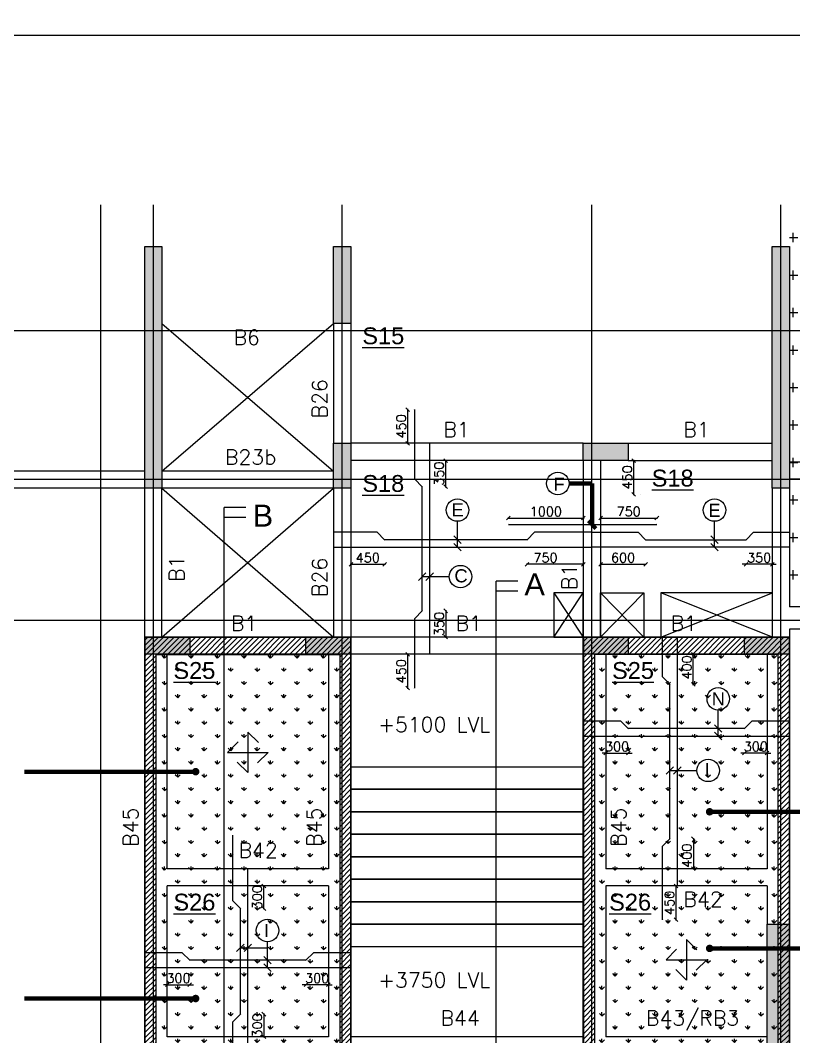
# Model space of a CAD drawing. Header units: millimetres. Extents: x 734227 to 886936, y 173033 to 234304.
# Drawn here: x 866200 to 876515, y 218395 to 231952 of the extents above; entities that cross this region are included whole.
import ezdxf

# ---------------------------------------------------------------- set-up
doc = ezdxf.new("R2010")
doc.units = ezdxf.units.MM
doc.header["$LTSCALE"] = 1250
for name, pattern in [('1', [0]), ('CENTER', [2, 1.25, -0.25, 0.25, -0.25]), ('CENTER2', [28.575, 19.05, -3.175, 3.175, -3.175]), ('CONTINOUS', [0]), ('DOT', [0.25, 0, -0.25]), ('HIDDEN', [0.375, 0.25, -0.125])]:
    doc.linetypes.add(name, pattern=pattern)
for name, color, linetype in [('BEAM NO', 7, '1'), ('BEAM-230X1075', 2, 'Continuous'), ('BEAM-230X450', 31, 'Continuous'), ('BEAM-230X600', 150, 'Continuous'), ('BEAM-300X1075', 211, 'Continuous'), ('BEAM-300X450', 6, 'Continuous'), ('BEAM-300X600', 4, 'Continuous'), ('COL.NO.', 6, 'Continuous'), ('DIM', 191, 'Continuous'), ('Hatch', 8, 'Continuous'), ('s-steel', 1, 'Continuous'), ('S-STRU. CUTOUT', 3, 'Continuous'), ('SLAB NO.', 4, 'Continuous'), ('Stair', 7, 'Continuous'), ('STEEL', 1, 'Continuous'), ('STR.COLUMN', 1, 'Continuous'), ('WATERBODY', 140, 'Continuous')]:
    doc.layers.add(name, color=color, linetype=linetype)
for name, color, linetype, lineweight in [('CENTER_LINE', 8, 'CENTER2', 25), ('LEADER', 191, 'Continuous', 15), ('S-B5-230X600', 120, 'HIDDEN', 25), ('SLAB STEEL MARK', 133, 'Continuous', 30), ('text', 222, 'Continuous', 15)]:
    doc.layers.add(name, color=color, linetype=linetype, lineweight=lineweight)
doc.layers.add('DIMENSION_MOFA', color=66, linetype='CENTER', lineweight=9, transparency=0.3)
doc.styles.add('DEEPAK', font='arial.ttf')
doc.styles.add('ROMANS', font='romans.shx')
doc.styles.add('RS', font='romans.shx', dxfattribs={"width": 0.9})
doc.styles.add('style1', font='arial.ttf')
doc.dimstyles.new('KRUNAL-MM', dxfattribs={"dimtxt": 50, "dimasz": 35, "dimexe": 25, "dimexo": 0, "dimgap": 15, "dimtad": 1, "dimdec": 0, "dimzin": 0, "dimdsep": 46, "dimtxsty": 'RS', "dimblk": 'OBLIQUE', "dimcen": 0, "dimdle": 25, "dimclrd": 256, "dimclre": 256, "dimclrt": 7, "dimadec": 0, "dimazin": 0, "dimtfac": 1, "dimtdec": 0, "dimtix": 1, "dimtmove": 0, "dimatfit": 2, "dimfxl": 1, "dimtolj": 1, "dimtzin": 0, "dimlwd": -1, "dimlwe": -1, "dimarcsym": 0})
doc.dimstyles.new('pag', dxfattribs={"dimtxt": 180, "dimasz": 150, "dimexe": 100, "dimexo": 0, "dimgap": 50, "dimtad": 1, "dimdec": 0, "dimzin": 0, "dimdsep": 46, "dimtxsty": 'ROMANS', "dimblk": 'OBLIQUE', "dimcen": 0, "dimdle": 100, "dimclrd": 256, "dimclre": 256, "dimclrt": 256, "dimadec": 0, "dimazin": 0, "dimtfac": 1, "dimtdec": 0, "dimtmove": 2, "dimatfit": 3, "dimfxl": 1, "dimtolj": 1, "dimtzin": 0, "dimlwd": -1, "dimlwe": -1, "dimarcsym": 0})
pattern_1 = [(45, (0, 0), (-35.3553391, 35.3553391), [])]
pattern_2 = [(90, (-10810.76, 0), (-176.776695, 176.776695), [46.875, -306.67839]), (45, (-10810.76, 0), (-176.776695, 176.776695), [46.875, -203.125]), (135, (-10810.76, 0), (-176.776695, -176.776695), [46.875, -203.125])]

# ---------------------------------------------------------------- blocks, each defined once
blk = doc.blocks.new('Planter')
at = {"layer": 'DIMENSION_MOFA'}
h = blk.add_hatch(dxfattribs=at)
h.set_pattern_fill('ANSI31', color=256, scale=400)
h.set_pattern_definition(pattern_1)
h.paths.add_polyline_path([(1937413, -1422079), (1934663, -1422079), (1934663, -1431816, 0.060389), (1933786, -1435359, 0.255635), (1935872, -1440250), (1937413, -1435509)])
h.paths.add_polyline_path([(1937255, -1435509), (1935797, -1439995, -0.238279), (1933924, -1435509)])
h.paths.add_polyline_path([(1934813, -1431609), (1937263, -1431609), (1937263, -1435359), (1933938, -1435359, -0.060986), (1934813, -1431844)], flags=16)
h.paths.add_polyline_path([(1934813, -1427709), (1937263, -1427709), (1937263, -1431459), (1934813, -1431459)], flags=16)
h.paths.add_polyline_path([(1934813, -1422309), (1937263, -1422309), (1937263, -1427559), (1934813, -1427559)], flags=16)
h = blk.add_hatch(dxfattribs=at)
h.set_pattern_fill('ANSI31', color=256, scale=400)
h.set_pattern_definition(pattern_1)
h.paths.add_polyline_path([(1940513, -1440704, 0.224463), (1943174, -1436642, 0.046326), (1943263, -1435359), (1943263, -1422079), (1940513, -1422079)])
h.paths.add_polyline_path([(1940663, -1440426), (1940663, -1435509), (1943120, -1435509, -0.257294)], flags=16)
h.paths.add_polyline_path([(1940663, -1427559), (1940663, -1422309), (1943113, -1422309), (1943113, -1427559)], flags=16)
h.paths.add_polyline_path([(1943113, -1427709), (1943113, -1431459), (1940663, -1431459), (1940663, -1427709)], flags=16)
h.paths.add_polyline_path([(1940663, -1435359), (1940663, -1431609), (1943113, -1431609), (1943113, -1435359)], flags=16)
at = {"layer": 'Hatch', "transparency": 33554559}
h = blk.add_hatch(dxfattribs=at)
h.set_pattern_fill('GRASS', color=8, scale=250)
h.set_pattern_definition(pattern_2)
h.paths.add_polyline_path([(1934813, -1422309), (1937263, -1422309), (1937263, -1427559), (1934813, -1427559)])
h = blk.add_hatch(dxfattribs=at)
h.set_pattern_fill('GRASS', color=8, scale=250)
h.set_pattern_definition(pattern_2)
h.paths.add_polyline_path([(1940663, -1427559), (1943113, -1427559), (1943113, -1422309), (1940663, -1422309)])
at = {"layer": 'WATERBODY', "color": 6}
for points in [[(1937413, -1422079), (1934663, -1422079), (1934663, -1431816, 0.060389), (1933786, -1435359, 0.255635), (1935872, -1440250), (1937413, -1435509)], [(1940513, -1440704, 0.224463), (1943174, -1436642, 0.046326), (1943263, -1435359), (1943263, -1422079), (1940513, -1422079)]]:
    blk.add_lwpolyline(points, format="xyb", close=True, dxfattribs=at)
for points in [[(1934813, -1422309), (1937263, -1422309), (1937263, -1427559), (1934813, -1427559)], [(1940663, -1427559), (1943113, -1427559), (1943113, -1422309), (1940663, -1422309)]]:
    blk.add_lwpolyline(points, close=True, dxfattribs=at)
blk = doc.blocks.new('Stair_01')
at = {"layer": 'Stair', "color": 251}
for points in [[(1937413, -1423809), (1940513, -1423809), (1940513, -1439409), (1936145, -1439409), (1937413, -1435509)], [(1937413, -1423809), (1940513, -1423809), (1940513, -1424109), (1937413, -1424109)], [(1937413, -1424109), (1940513, -1424109), (1940513, -1424409), (1937413, -1424409)], [(1937413, -1424409), (1940513, -1424409), (1940513, -1424709), (1937413, -1424709)], [(1937413, -1424709), (1940513, -1424709), (1940513, -1425009), (1937413, -1425009)], [(1937413, -1425009), (1940513, -1425009), (1940513, -1425309), (1937413, -1425309)], [(1937413, -1425309), (1940513, -1425309), (1940513, -1425609), (1937413, -1425609)], [(1937413, -1425609), (1940513, -1425609), (1940513, -1425909), (1937413, -1425909)], [(1937413, -1425909), (1940513, -1425909), (1940513, -1426209), (1937413, -1426209)]]:
    blk.add_lwpolyline(points, close=True, dxfattribs=at)
blk = doc.blocks.new('_Oblique')
at = {"color": 0, "linetype": 'ByBlock', "lineweight": -2}
blk.add_line((-0.5, -0.5), (0.5, 0.5), dxfattribs=at)
blk = doc.blocks.new('*D1862')
at = {"layer": 'Defpoints', "color": 0, "transparency": 16777216}
for p in [(870609, 224924), (871059, 225024), (871059, 224697)]:
    blk.add_point(p, dxfattribs=at)
at = {"layer": 'DIM', "color": 191, "linetype": 'DOT', "ltscale": 5, "transparency": 16777216}
for p, q in [((870609, 224914), (870609, 224687)), ((871059, 225014), (871059, 224687))]:
    blk.add_line(p, q, dxfattribs=at)
at = {"layer": 'DIM', "color": 191, "ltscale": 5, "transparency": 16777216}
blk.add_line((870599, 224697), (871069, 224697), dxfattribs=at)
at = {"layer": 'DIM', "color": 191, "transparency": 16777216, "xscale": 50, "yscale": 50, "zscale": 50, "rotation": 180}
blk.add_blockref('_Oblique', (870609, 224697), dxfattribs=at)
at = {"layer": 'DIM', "color": 191, "transparency": 16777216, "xscale": 50, "yscale": 50, "zscale": 50}
blk.add_blockref('_Oblique', (871059, 224697), dxfattribs=at)
at = {"layer": 'DIM', "color": 7, "transparency": 16777216, "insert": (870834, 224784), "char_height": 125, "attachment_point": 5, "style": 'ROMANS'}
blk.add_mtext('\\A1;450', dxfattribs=at)
blk = doc.blocks.new('*D1863')
at = {"layer": 'Defpoints', "color": 0, "transparency": 16777216}
for p in [(872959, 225024), (873709, 224924), (872959, 224697)]:
    blk.add_point(p, dxfattribs=at)
at = {"layer": 'DIM', "color": 191, "linetype": 'DOT', "ltscale": 5, "transparency": 16777216}
for p, q in [((872959, 225014), (872959, 224687)), ((873709, 224914), (873709, 224687))]:
    blk.add_line(p, q, dxfattribs=at)
at = {"layer": 'DIM', "color": 191, "ltscale": 5, "transparency": 16777216}
blk.add_line((873719, 224697), (872949, 224697), dxfattribs=at)
at = {"layer": 'DIM', "color": 191, "transparency": 16777216, "xscale": 50, "yscale": 50, "zscale": 50, "rotation": 180}
blk.add_blockref('_Oblique', (872959, 224697), dxfattribs=at)
at = {"layer": 'DIM', "color": 191, "transparency": 16777216, "xscale": 50, "yscale": 50, "zscale": 50}
blk.add_blockref('_Oblique', (873709, 224697), dxfattribs=at)
at = {"layer": 'DIM', "color": 7, "transparency": 16777216, "insert": (873205, 224784), "char_height": 125, "attachment_point": 5, "style": 'ROMANS'}
blk.add_mtext('\\A1;750', dxfattribs=at)
blk = doc.blocks.new('*D1864')
at = {"layer": 'Defpoints', "color": 0, "transparency": 16777216}
for p in [(875879, 225024), (876229, 224924), (875879, 224697)]:
    blk.add_point(p, dxfattribs=at)
at = {"layer": 'DIM', "color": 191, "linetype": 'DOT', "ltscale": 5, "transparency": 16777216}
for p, q in [((875879, 225014), (875879, 224687)), ((876229, 224914), (876229, 224687))]:
    blk.add_line(p, q, dxfattribs=at)
at = {"layer": 'DIM', "color": 191, "ltscale": 5, "transparency": 16777216}
for p, q in [((875879, 224697), (875829, 224697)), ((876229, 224697), (875879, 224697)), ((876229, 224697), (876279, 224697))]:
    blk.add_line(p, q, dxfattribs=at)
at = {"layer": 'DIM', "color": 191, "transparency": 16777216, "xscale": 50, "yscale": 50, "zscale": 50}
blk.add_blockref('_Oblique', (875879, 224697), dxfattribs=at)
at = {"layer": 'DIM', "color": 191, "transparency": 16777216, "xscale": 50, "yscale": 50, "zscale": 50, "rotation": 180}
blk.add_blockref('_Oblique', (876229, 224697), dxfattribs=at)
at = {"layer": 'DIM', "color": 7, "transparency": 16777216, "insert": (876054, 224784), "char_height": 125, "attachment_point": 5, "style": 'ROMANS'}
blk.add_mtext('\\A1;350', dxfattribs=at)
blk = doc.blocks.new('*D1865')
at = {"layer": 'Defpoints', "color": 0, "transparency": 16777216}
for p in [(873939, 224924), (874539, 225024), (874539, 224697)]:
    blk.add_point(p, dxfattribs=at)
at = {"layer": 'DIM', "color": 191, "linetype": 'DOT', "ltscale": 5, "transparency": 16777216}
for p, q in [((873939, 224914), (873939, 224687)), ((874539, 225014), (874539, 224687))]:
    blk.add_line(p, q, dxfattribs=at)
at = {"layer": 'DIM', "color": 191, "ltscale": 5, "transparency": 16777216}
blk.add_line((873929, 224697), (874549, 224697), dxfattribs=at)
at = {"layer": 'DIM', "color": 191, "transparency": 16777216, "xscale": 50, "yscale": 50, "zscale": 50, "rotation": 180}
blk.add_blockref('_Oblique', (873939, 224697), dxfattribs=at)
at = {"layer": 'DIM', "color": 191, "transparency": 16777216, "xscale": 50, "yscale": 50, "zscale": 50}
blk.add_blockref('_Oblique', (874539, 224697), dxfattribs=at)
at = {"layer": 'DIM', "color": 7, "transparency": 16777216, "insert": (874239, 224784), "char_height": 125, "attachment_point": 5, "style": 'ROMANS'}
blk.add_mtext('\\A1;600', dxfattribs=at)
blk = doc.blocks.new('*D1866')
at = {"layer": 'Defpoints', "color": 0, "transparency": 16777216}
for p in [(872709, 225224), (873709, 225313), (873709, 225224)]:
    blk.add_point(p, dxfattribs=at)
at = {"layer": 'DIM', "color": 191, "linetype": 'DOT', "ltscale": 5, "transparency": 16777216}
for p, q in [((872709, 225234), (872709, 225323)), ((873709, 225234), (873709, 225323))]:
    blk.add_line(p, q, dxfattribs=at)
at = {"layer": 'DIM', "color": 191, "ltscale": 5, "transparency": 16777216}
blk.add_line((872699, 225313), (873719, 225313), dxfattribs=at)
at = {"layer": 'DIM', "color": 191, "transparency": 16777216, "xscale": 50, "yscale": 50, "zscale": 50, "rotation": 180}
blk.add_blockref('_Oblique', (872709, 225313), dxfattribs=at)
at = {"layer": 'DIM', "color": 191, "transparency": 16777216, "xscale": 50, "yscale": 50, "zscale": 50}
blk.add_blockref('_Oblique', (873709, 225313), dxfattribs=at)
at = {"layer": 'DIM', "color": 7, "transparency": 16777216, "insert": (873209, 225401), "char_height": 125, "attachment_point": 5, "style": 'ROMANS'}
blk.add_mtext('\\A1;1000', dxfattribs=at)
blk = doc.blocks.new('*D1867')
at = {"layer": 'Defpoints', "color": 0, "transparency": 16777216}
for p in [(873939, 225224), (874689, 225313), (874689, 225224)]:
    blk.add_point(p, dxfattribs=at)
at = {"layer": 'DIM', "color": 191, "linetype": 'DOT', "ltscale": 5, "transparency": 16777216}
for p, q in [((873939, 225234), (873939, 225323)), ((874689, 225234), (874689, 225323))]:
    blk.add_line(p, q, dxfattribs=at)
at = {"layer": 'DIM', "color": 191, "ltscale": 5, "transparency": 16777216}
blk.add_line((873929, 225313), (874699, 225313), dxfattribs=at)
at = {"layer": 'DIM', "color": 191, "transparency": 16777216, "xscale": 50, "yscale": 50, "zscale": 50, "rotation": 180}
blk.add_blockref('_Oblique', (873939, 225313), dxfattribs=at)
at = {"layer": 'DIM', "color": 191, "transparency": 16777216, "xscale": 50, "yscale": 50, "zscale": 50}
blk.add_blockref('_Oblique', (874689, 225313), dxfattribs=at)
at = {"layer": 'DIM', "color": 7, "transparency": 16777216, "insert": (874314, 225401), "char_height": 125, "attachment_point": 5, "style": 'ROMANS'}
blk.add_mtext('\\A1;750', dxfattribs=at)
blk = doc.blocks.new('*D1868')
at = {"layer": 'Defpoints', "color": 0, "transparency": 16777216}
for p in [(871660, 226080), (871873, 226080), (871560, 225730)]:
    blk.add_point(p, dxfattribs=at)
at = {"layer": 'DIM', "color": 191, "linetype": 'DOT', "ltscale": 5, "transparency": 16777216}
for p, q in [((871670, 226080), (871883, 226080)), ((871570, 225730), (871883, 225730))]:
    blk.add_line(p, q, dxfattribs=at)
at = {"layer": 'DIM', "color": 191, "ltscale": 5, "transparency": 16777216}
blk.add_line((871873, 225720), (871873, 226090), dxfattribs=at)
at = {"layer": 'DIM', "color": 191, "transparency": 16777216, "xscale": 50, "yscale": 50, "zscale": 50}
for p, rotation in [((871873, 226080), 90), ((871873, 225730), 270)]:
    blk.add_blockref('_Oblique', p, dxfattribs=dict(at, rotation=rotation))
at = {"layer": 'DIM', "color": 7, "transparency": 16777216, "insert": (871785, 225905), "char_height": 125, "attachment_point": 5, "rotation": 90, "style": 'ROMANS'}
blk.add_mtext('\\A1;350', dxfattribs=at)
blk = doc.blocks.new('*D1869')
at = {"layer": 'Defpoints', "color": 0, "transparency": 16777216}
for p in [(871560, 224075), (871660, 223725), (871873, 223725)]:
    blk.add_point(p, dxfattribs=at)
at = {"layer": 'DIM', "color": 191, "linetype": 'DOT', "ltscale": 5, "transparency": 16777216}
for p, q in [((871570, 224075), (871883, 224075)), ((871670, 223725), (871883, 223725))]:
    blk.add_line(p, q, dxfattribs=at)
at = {"layer": 'DIM', "color": 191, "ltscale": 5, "transparency": 16777216}
blk.add_line((871873, 224085), (871873, 223715), dxfattribs=at)
at = {"layer": 'DIM', "color": 191, "transparency": 16777216, "xscale": 50, "yscale": 50, "zscale": 50}
for p, rotation in [((871873, 224075), 90), ((871873, 223725), 270)]:
    blk.add_blockref('_Oblique', p, dxfattribs=dict(at, rotation=rotation))
at = {"layer": 'DIM', "color": 7, "transparency": 16777216, "insert": (871786, 223900), "char_height": 125, "attachment_point": 5, "rotation": 90, "style": 'ROMANS'}
blk.add_mtext('\\A1;350', dxfattribs=at)
blk = doc.blocks.new('*D1870')
at = {"layer": 'Defpoints', "color": 0, "transparency": 16777216}
for p in [(871367, 226760), (871460, 226760), (871460, 226310)]:
    blk.add_point(p, dxfattribs=at)
at = {"layer": 'DIM', "color": 191, "linetype": 'DOT', "ltscale": 5, "transparency": 16777216}
for p, q in [((871450, 226760), (871357, 226760)), ((871450, 226310), (871357, 226310))]:
    blk.add_line(p, q, dxfattribs=at)
at = {"layer": 'DIM', "color": 191, "ltscale": 5, "transparency": 16777216}
blk.add_line((871367, 226300), (871367, 226770), dxfattribs=at)
at = {"layer": 'DIM', "color": 191, "transparency": 16777216, "xscale": 50, "yscale": 50, "zscale": 50}
for p, rotation in [((871367, 226760), 90), ((871367, 226310), 270)]:
    blk.add_blockref('_Oblique', p, dxfattribs=dict(at, rotation=rotation))
at = {"layer": 'DIM', "color": 7, "transparency": 16777216, "insert": (871280, 226535), "char_height": 125, "attachment_point": 5, "rotation": 90, "style": 'ROMANS'}
blk.add_mtext('\\A1;450', dxfattribs=at)
blk = doc.blocks.new('*D1871')
at = {"layer": 'Defpoints', "color": 0, "transparency": 16777216}
for p in [(871367, 223495), (871460, 223495), (871460, 223045)]:
    blk.add_point(p, dxfattribs=at)
at = {"layer": 'DIM', "color": 191, "linetype": 'DOT', "ltscale": 5, "transparency": 16777216}
for p, q in [((871450, 223495), (871357, 223495)), ((871450, 223045), (871357, 223045))]:
    blk.add_line(p, q, dxfattribs=at)
at = {"layer": 'DIM', "color": 191, "ltscale": 5, "transparency": 16777216}
blk.add_line((871367, 223035), (871367, 223505), dxfattribs=at)
at = {"layer": 'DIM', "color": 191, "transparency": 16777216, "xscale": 50, "yscale": 50, "zscale": 50}
for p, rotation in [((871367, 223495), 90), ((871367, 223045), 270)]:
    blk.add_blockref('_Oblique', p, dxfattribs=dict(at, rotation=rotation))
at = {"layer": 'DIM', "color": 7, "transparency": 16777216, "insert": (871280, 223270), "char_height": 125, "attachment_point": 5, "rotation": 90, "style": 'ROMANS'}
blk.add_mtext('\\A1;450', dxfattribs=at)
blk = doc.blocks.new('*D1872')
at = {"layer": 'Defpoints', "color": 0, "transparency": 16777216}
for p in [(874382, 226080), (874475, 226080), (874475, 225630)]:
    blk.add_point(p, dxfattribs=at)
at = {"layer": 'DIM', "color": 191, "linetype": 'DOT', "ltscale": 5, "transparency": 16777216}
for p, q in [((874465, 226080), (874372, 226080)), ((874465, 225630), (874372, 225630))]:
    blk.add_line(p, q, dxfattribs=at)
at = {"layer": 'DIM', "color": 191, "ltscale": 5, "transparency": 16777216}
blk.add_line((874382, 225620), (874382, 226090), dxfattribs=at)
at = {"layer": 'DIM', "color": 191, "transparency": 16777216, "xscale": 50, "yscale": 50, "zscale": 50}
for p, rotation in [((874382, 226080), 90), ((874382, 225630), 270)]:
    blk.add_blockref('_Oblique', p, dxfattribs=dict(at, rotation=rotation))
at = {"layer": 'DIM', "color": 7, "transparency": 16777216, "insert": (874295, 225855), "char_height": 125, "attachment_point": 5, "rotation": 90, "style": 'ROMANS'}
blk.add_mtext('\\A1;450', dxfattribs=at)
blk = doc.blocks.new('*D1873')
at = {"layer": 'Defpoints', "color": 0, "transparency": 16777216}
for p in [(874309, 222506), (874009, 222406), (874309, 222178)]:
    blk.add_point(p, dxfattribs=at)
at = {"layer": 'DIM', "color": 191, "linetype": 'DOT', "ltscale": 5, "transparency": 16777216}
for p, q in [((874309, 222496), (874309, 222168)), ((874009, 222396), (874009, 222168))]:
    blk.add_line(p, q, dxfattribs=at)
at = {"layer": 'DIM', "color": 191, "ltscale": 5, "transparency": 16777216}
for p, q in [((874009, 222178), (873959, 222178)), ((874009, 222178), (874309, 222178)), ((874309, 222178), (874359, 222178))]:
    blk.add_line(p, q, dxfattribs=at)
at = {"layer": 'DIM', "color": 191, "transparency": 16777216, "xscale": 50, "yscale": 50, "zscale": 50}
blk.add_blockref('_Oblique', (874009, 222178), dxfattribs=at)
at = {"layer": 'DIM', "color": 191, "transparency": 16777216, "xscale": 50, "yscale": 50, "zscale": 50, "rotation": 180}
blk.add_blockref('_Oblique', (874309, 222178), dxfattribs=at)
at = {"layer": 'DIM', "color": 7, "transparency": 16777216, "insert": (874159, 222266), "char_height": 125, "attachment_point": 5, "style": 'ROMANS'}
blk.add_mtext('\\A1;300', dxfattribs=at)
blk = doc.blocks.new('*D1874')
at = {"layer": 'Defpoints', "color": 0, "transparency": 16777216}
for p in [(875859, 222506), (876159, 222406), (875859, 222178)]:
    blk.add_point(p, dxfattribs=at)
at = {"layer": 'DIM', "color": 191, "linetype": 'DOT', "ltscale": 5, "transparency": 16777216}
for p, q in [((875859, 222496), (875859, 222168)), ((876159, 222396), (876159, 222168))]:
    blk.add_line(p, q, dxfattribs=at)
at = {"layer": 'DIM', "color": 191, "ltscale": 5, "transparency": 16777216}
for p, q in [((875859, 222178), (875809, 222178)), ((876159, 222178), (875859, 222178)), ((876159, 222178), (876209, 222178))]:
    blk.add_line(p, q, dxfattribs=at)
at = {"layer": 'DIM', "color": 191, "transparency": 16777216, "xscale": 50, "yscale": 50, "zscale": 50}
blk.add_blockref('_Oblique', (875859, 222178), dxfattribs=at)
at = {"layer": 'DIM', "color": 191, "transparency": 16777216, "xscale": 50, "yscale": 50, "zscale": 50, "rotation": 180}
blk.add_blockref('_Oblique', (876159, 222178), dxfattribs=at)
at = {"layer": 'DIM', "color": 7, "transparency": 16777216, "insert": (876009, 222266), "char_height": 125, "attachment_point": 5, "style": 'ROMANS'}
blk.add_mtext('\\A1;300', dxfattribs=at)
blk = doc.blocks.new('*D1875')
at = {"layer": 'Defpoints', "color": 0, "transparency": 16777216}
for p in [(874963, 223495), (875176, 223495), (874864, 223095)]:
    blk.add_point(p, dxfattribs=at)
at = {"layer": 'DIM', "color": 191, "linetype": 'DOT', "ltscale": 5, "transparency": 16777216}
for p, q in [((874973, 223495), (875186, 223495)), ((874874, 223095), (875186, 223095))]:
    blk.add_line(p, q, dxfattribs=at)
at = {"layer": 'DIM', "color": 191, "ltscale": 5, "transparency": 16777216}
blk.add_line((875176, 223085), (875176, 223505), dxfattribs=at)
at = {"layer": 'DIM', "color": 191, "transparency": 16777216, "xscale": 50, "yscale": 50, "zscale": 50}
for p, rotation in [((875176, 223495), 90), ((875176, 223095), 270)]:
    blk.add_blockref('_Oblique', p, dxfattribs=dict(at, rotation=rotation))
at = {"layer": 'DIM', "color": 7, "transparency": 16777216, "insert": (875089, 223320), "char_height": 125, "attachment_point": 5, "rotation": 90, "style": 'ROMANS'}
blk.add_mtext('\\A1;400', dxfattribs=at)
blk = doc.blocks.new('*D1876')
at = {"layer": 'Defpoints', "color": 0, "transparency": 16777216}
for p in [(874863, 221035), (874963, 220635), (875177, 220635)]:
    blk.add_point(p, dxfattribs=at)
at = {"layer": 'DIM', "color": 191, "linetype": 'DOT', "ltscale": 5, "transparency": 16777216}
for p, q in [((874873, 221035), (875187, 221035)), ((874973, 220635), (875187, 220635))]:
    blk.add_line(p, q, dxfattribs=at)
at = {"layer": 'DIM', "color": 191, "ltscale": 5, "transparency": 16777216}
blk.add_line((875177, 221045), (875177, 220625), dxfattribs=at)
at = {"layer": 'DIM', "color": 191, "transparency": 16777216, "xscale": 50, "yscale": 50, "zscale": 50}
for p, rotation in [((875177, 221035), 90), ((875177, 220635), 270)]:
    blk.add_blockref('_Oblique', p, dxfattribs=dict(at, rotation=rotation))
at = {"layer": 'DIM', "color": 7, "transparency": 16777216, "insert": (875089, 220810), "char_height": 125, "attachment_point": 5, "rotation": 90, "style": 'ROMANS'}
blk.add_mtext('\\A1;400', dxfattribs=at)
blk = doc.blocks.new('*D1877')
at = {"layer": 'Defpoints', "color": 0, "transparency": 16777216}
for p in [(874763, 220405), (874946, 220405), (874763, 219955)]:
    blk.add_point(p, dxfattribs=at)
at = {"layer": 'DIM', "color": 191, "linetype": 'DOT', "ltscale": 5, "transparency": 16777216}
for p, q in [((874773, 220405), (874956, 220405)), ((874773, 219955), (874956, 219955))]:
    blk.add_line(p, q, dxfattribs=at)
at = {"layer": 'DIM', "color": 191, "ltscale": 5, "transparency": 16777216}
blk.add_line((874946, 219945), (874946, 220415), dxfattribs=at)
at = {"layer": 'DIM', "color": 191, "transparency": 16777216, "xscale": 50, "yscale": 50, "zscale": 50}
for p, rotation in [((874946, 220405), 90), ((874946, 219955), 270)]:
    blk.add_blockref('_Oblique', p, dxfattribs=dict(at, rotation=rotation))
at = {"layer": 'DIM', "color": 7, "transparency": 16777216, "insert": (874858, 220180), "char_height": 125, "attachment_point": 5, "rotation": 90, "style": 'ROMANS'}
blk.add_mtext('\\A1;450', dxfattribs=at)
blk = doc.blocks.new('*D1878')
at = {"layer": 'Defpoints', "color": 0, "transparency": 16777216}
for p in [(868459, 219416), (868159, 219316), (868459, 219088)]:
    blk.add_point(p, dxfattribs=at)
at = {"layer": 'DIM', "color": 191, "linetype": 'DOT', "ltscale": 5, "transparency": 16777216}
for p, q in [((868459, 219406), (868459, 219078)), ((868159, 219306), (868159, 219078))]:
    blk.add_line(p, q, dxfattribs=at)
at = {"layer": 'DIM', "color": 191, "ltscale": 5, "transparency": 16777216}
for p, q in [((868159, 219088), (868109, 219088)), ((868159, 219088), (868459, 219088)), ((868459, 219088), (868509, 219088))]:
    blk.add_line(p, q, dxfattribs=at)
at = {"layer": 'DIM', "color": 191, "transparency": 16777216, "xscale": 50, "yscale": 50, "zscale": 50}
blk.add_blockref('_Oblique', (868159, 219088), dxfattribs=at)
at = {"layer": 'DIM', "color": 191, "transparency": 16777216, "xscale": 50, "yscale": 50, "zscale": 50, "rotation": 180}
blk.add_blockref('_Oblique', (868459, 219088), dxfattribs=at)
at = {"layer": 'DIM', "color": 7, "transparency": 16777216, "insert": (868309, 219176), "char_height": 125, "attachment_point": 5, "style": 'ROMANS'}
blk.add_mtext('\\A1;300', dxfattribs=at)
blk = doc.blocks.new('*D1879')
at = {"layer": 'Defpoints', "color": 0, "transparency": 16777216}
for p in [(870009, 219416), (870309, 219316), (870009, 219088)]:
    blk.add_point(p, dxfattribs=at)
at = {"layer": 'DIM', "color": 191, "linetype": 'DOT', "ltscale": 5, "transparency": 16777216}
for p, q in [((870009, 219406), (870009, 219078)), ((870309, 219306), (870309, 219078))]:
    blk.add_line(p, q, dxfattribs=at)
at = {"layer": 'DIM', "color": 191, "ltscale": 5, "transparency": 16777216}
for p, q in [((870009, 219088), (869959, 219088)), ((870309, 219088), (870009, 219088)), ((870309, 219088), (870359, 219088))]:
    blk.add_line(p, q, dxfattribs=at)
at = {"layer": 'DIM', "color": 191, "transparency": 16777216, "xscale": 50, "yscale": 50, "zscale": 50}
blk.add_blockref('_Oblique', (870009, 219088), dxfattribs=at)
at = {"layer": 'DIM', "color": 191, "transparency": 16777216, "xscale": 50, "yscale": 50, "zscale": 50, "rotation": 180}
blk.add_blockref('_Oblique', (870309, 219088), dxfattribs=at)
at = {"layer": 'DIM', "color": 7, "transparency": 16777216, "insert": (870159, 219176), "char_height": 125, "attachment_point": 5, "style": 'ROMANS'}
blk.add_mtext('\\A1;300', dxfattribs=at)
blk = doc.blocks.new('*D1880')
at = {"layer": 'Defpoints', "color": 0, "transparency": 16777216}
for p in [(869234, 220405), (869447, 220405), (869134, 220105)]:
    blk.add_point(p, dxfattribs=at)
at = {"layer": 'DIM', "color": 191, "linetype": 'DOT', "ltscale": 5, "transparency": 16777216}
for p, q in [((869244, 220405), (869457, 220405)), ((869144, 220105), (869457, 220105))]:
    blk.add_line(p, q, dxfattribs=at)
at = {"layer": 'DIM', "color": 191, "ltscale": 5, "transparency": 16777216}
blk.add_line((869447, 220095), (869447, 220415), dxfattribs=at)
at = {"layer": 'DIM', "color": 191, "transparency": 16777216, "xscale": 50, "yscale": 50, "zscale": 50}
for p, rotation in [((869447, 220405), 90), ((869447, 220105), 270)]:
    blk.add_blockref('_Oblique', p, dxfattribs=dict(at, rotation=rotation))
at = {"layer": 'DIM', "color": 7, "transparency": 16777216, "insert": (869359, 220255), "char_height": 125, "attachment_point": 5, "rotation": 90, "style": 'ROMANS'}
blk.add_mtext('\\A1;300', dxfattribs=at)
blk = doc.blocks.new('*D1881')
at = {"layer": 'Defpoints', "color": 0, "transparency": 16777216}
for p in [(869134, 218695), (869234, 218395), (869447, 218395)]:
    blk.add_point(p, dxfattribs=at)
at = {"layer": 'DIM', "color": 191, "linetype": 'DOT', "ltscale": 5, "transparency": 16777216}
for p, q in [((869144, 218695), (869457, 218695)), ((869244, 218395), (869457, 218395))]:
    blk.add_line(p, q, dxfattribs=at)
at = {"layer": 'DIM', "color": 191, "ltscale": 5, "transparency": 16777216}
blk.add_line((869447, 218705), (869447, 218385), dxfattribs=at)
at = {"layer": 'DIM', "color": 191, "transparency": 16777216, "xscale": 50, "yscale": 50, "zscale": 50}
for p, rotation in [((869447, 218695), 90), ((869447, 218395), 270)]:
    blk.add_blockref('_Oblique', p, dxfattribs=dict(at, rotation=rotation))
at = {"layer": 'DIM', "color": 7, "transparency": 16777216, "insert": (869360, 218545), "char_height": 125, "attachment_point": 5, "rotation": 90, "style": 'ROMANS'}
blk.add_mtext('\\A1;300', dxfattribs=at)
blk = doc.blocks.new('*U1855')
at = {"layer": 'STEEL'}
for points in [[(707738, 27916), (707888, 27766), (707888, 28344), (708038, 28194)], [(707749, 28205), (707599, 28055), (708177, 28055), (708027, 27905)]]:
    blk.add_lwpolyline(points, dxfattribs=at)

msp = doc.modelspace()

# ---------------------------------------------------------------- hatches: boundary and pattern name
at = {"layer": 'Hatch'}
h = msp.add_hatch(dxfattribs=at)
h.set_pattern_fill('CROSS', color=256, scale=1000)
h.set_pattern_definition([(0, (-1066803.68, 1645803.9), (250, 250), [125, -375]), (90, (-1066741.18, 1645741.4), (-250, 250), [125, -375])])
h.paths.add_polyline_path([(884736.9, 231952), (884736.9, 231089.3), (885091.1, 231089.3), (885091.1, 231952)], flags=16)
h.paths.add_polyline_path([(877008.7, 229489.1), (876458.9, 229489.1), (876458.9, 224130.1), (881679.9, 224130.1), (881679.9, 225870.1), (878684.3, 225870.1), (878684.1, 228483), (877008.7, 228483)])
at = {"layer": 'STR.COLUMN', "transparency": 33554687}
h = msp.add_hatch(color=256, dxfattribs=at)
h.dxf.hatch_style = 1
h.paths.add_polyline_path([(867858.9, 228935.1), (867858.9, 225710.1), (868088.9, 225710.1), (868088.9, 228935.1)])
h = msp.add_hatch(color=256, dxfattribs=at)
h.dxf.hatch_style = 1
h.paths.add_polyline_path([(870378.9, 227910.1), (870608.9, 227910.1), (870608.9, 228935.1), (870378.9, 228935.1)])
h = msp.add_hatch(color=256, dxfattribs=at)
h.dxf.hatch_style = 1
h.paths.add_polyline_path([(876228.9, 228935.1), (876228.9, 225710.1), (876458.9, 225710.1), (876458.9, 228935.1)])
h = msp.add_hatch(color=256, dxfattribs=at)
h.dxf.hatch_style = 1
h.paths.add_polyline_path([(870378.9, 225710.1), (870608.9, 225710.1), (870608.9, 226310.1), (870378.9, 226310.1)])
h = msp.add_hatch(color=256, dxfattribs=at)
h.dxf.hatch_style = 1
h.paths.add_polyline_path([(873708.9, 226310.1), (873708.9, 226080.1), (874308.9, 226080.1), (874308.9, 226310.1)])
h = msp.add_hatch(color=256, dxfattribs=at)
h.dxf.hatch_style = 1
h.paths.add_polyline_path([(867858.9, 223725.1), (867858.9, 223495.1), (868458.9, 223495.1), (868458.9, 223725.1)])
h = msp.add_hatch(color=256, dxfattribs=at)
h.dxf.hatch_style = 1
h.paths.add_polyline_path([(870008.9, 223725.1), (870008.9, 223495.1), (870608.9, 223495.1), (870608.9, 223725.1)])
h = msp.add_hatch(color=256, dxfattribs=at)
h.dxf.hatch_style = 1
h.paths.add_polyline_path([(873708.9, 223725.1), (873708.9, 223495.1), (874308.9, 223495.1), (874308.9, 223725.1)])
h = msp.add_hatch(color=256, dxfattribs=at)
h.dxf.hatch_style = 1
h.paths.add_polyline_path([(875858.9, 223725.1), (875858.9, 223495.1), (876458.9, 223495.1), (876458.9, 223725.1)])
h = msp.add_hatch(color=256, dxfattribs=at)
h.dxf.hatch_style = 1
h.paths.add_polyline_path([(876158.9, 219895.1), (876158.9, 218095.1), (876458.9, 218095.1), (876458.9, 219895.1)])

# ---------------------------------------------------------------- linework, layer by layer
at = {"lineweight": -3}
msp.add_lwpolyline([(886936.2, 173060.3), (847822.9, 173060.3), (847822.9, 231752.1), (886936.2, 231752.1)], close=True, dxfattribs=at)
at = {"layer": 'BEAM-230X1075', "linetype": 'HIDDEN', "ltscale": 750}
msp.add_line((876228.9, 225710.1), (876228.9, 223725.1), dxfattribs=at)
at = {"layer": 'BEAM-230X1075', "linetype": 'CONTINOUS', "ltscale": 750}
for p, q in [((876458.9, 225710.1), (876458.9, 224130.1)), ((876458.9, 223830.1), (876458.9, 223725.1))]:
    msp.add_line(p, q, dxfattribs=at)
at = {"layer": 'BEAM-230X450', "linetype": 'HIDDEN', "ltscale": 750}
for p, q in [((878644.2, 226060.1), (876458.9, 226060.1)), ((880562.8, 225830.1), (876458.9, 225830.1)), ((870308.9, 220635.1), (868158.9, 220635.1)), ((876158.9, 220635.1), (874008.9, 220635.1)), ((870308.9, 220405.1), (868158.9, 220405.1)), ((876158.9, 220405.1), (874008.9, 220405.1))]:
    msp.add_line(p, q, dxfattribs=at)
at = {"layer": 'BEAM-230X600', "linetype": 'CONTINOUS', "ltscale": 750}
for p, q in [((870378.9, 227910.1), (870378.9, 226310.1)), ((870378.9, 225940.1), (868088.9, 225940.1)), ((867858.9, 225710.1), (861608.9, 225710.1)), ((867858.9, 223725.1), (867858.9, 225710.1)), ((868088.9, 223725.1), (868088.9, 225710.1)), ((870378.9, 225710.1), (868088.9, 225710.1)), ((870378.9, 225710.1), (870378.9, 223725.1)), ((870008.9, 223725.1), (868458.9, 223725.1)), ((875858.9, 223725.1), (874308.9, 223725.1))]:
    msp.add_line(p, q, dxfattribs=at)
at = {"layer": 'BEAM-230X600', "linetype": 'HIDDEN', "ltscale": 750}
for p, q in [((870608.9, 227969.5), (870608.9, 226310.1)), ((873708.9, 226310.1), (870608.9, 226310.1)), ((874308.9, 226310.1), (876228.9, 226310.1)), ((873708.9, 226080.1), (870608.9, 226080.1)), ((873708.9, 226080.1), (873708.9, 223725.1)), ((873938.9, 226080.1), (873938.9, 223725.1)), ((874308.9, 226080.1), (876228.9, 226080.1)), ((870608.9, 225710.1), (870608.9, 223725.1)), ((873708.9, 223725.1), (870608.9, 223725.1)), ((870008.9, 223495.1), (868458.9, 223495.1)), ((873708.9, 223495.1), (870608.9, 223495.1)), ((875858.9, 223495.1), (874308.9, 223495.1))]:
    msp.add_line(p, q, dxfattribs=at)
at = {"layer": 'BEAM-230X600', "linetype": 'Continuous', "ltscale": 750}
msp.add_line((867858.9, 225940.1), (861608.9, 225940.1), dxfattribs=at)
at = {"layer": 'BEAM-300X1075', "linetype": 'CONTINOUS', "ltscale": 750}
for p, q in [((881679.9, 224130.1), (876458.9, 224130.1)), ((881679.9, 223830.1), (876458.9, 223830.1))]:
    msp.add_line(p, q, dxfattribs=at)
at = {"layer": 'BEAM-300X450', "linetype": 'CONTINOUS', "ltscale": 750}
for p, q in [((867858.9, 218395.1), (867858.9, 223495.1)), ((876458.9, 223495.1), (876458.9, 219895.1))]:
    msp.add_line(p, q, dxfattribs=at)
at = {"layer": 'BEAM-300X450', "linetype": 'HIDDEN', "ltscale": 750}
for p, q in [((868158.9, 220635.1), (868158.9, 223495.1)), ((870308.9, 223495.1), (870308.9, 220635.1)), ((870608.9, 221995.1), (870608.9, 223495.1)), ((873708.9, 221995.1), (873708.9, 223495.1)), ((874008.9, 223495.1), (874008.9, 220635.1)), ((876158.9, 223495.1), (876158.9, 220635.1)), ((868158.9, 218395.1), (868158.9, 220405.1)), ((870308.9, 220405.1), (870308.9, 218395.1)), ((874008.9, 220405.1), (874008.9, 218395.1)), ((876158.9, 220405.1), (876158.9, 219895.1)), ((870308.9, 218395.1), (868158.9, 218395.1)), ((873708.9, 218395.1), (870608.9, 218395.1)), ((876158.9, 218395.1), (874008.9, 218395.1))]:
    msp.add_line(p, q, dxfattribs=at)
at = {"layer": 'BEAM-300X450'}
for p, q in [((870608.9, 221995.1), (870608.9, 218395.1)), ((873708.9, 221995.1), (873708.9, 218395.1))]:
    msp.add_line(p, q, dxfattribs=at)
at = {"layer": 'BEAM-300X600', "linetype": 'CONTINOUS', "ltscale": 750}
for points in [[(867858.9, 223725.1), (870608.9, 223725.1), (870608.9, 210295.1), (869068, 205554, -0.26196), (866994.6, 210595.1, -0.0563937), (867858.9, 213987.5)], [(873708.9, 223725.1), (876458.9, 223725.1), (876458.9, 210295.1, -0.0429253), (876370.7, 209161.8, -0.2244635), (873708.9, 205100)]]:
    msp.add_lwpolyline(points, format="xyb", close=True, dxfattribs=at)
at = {"layer": 'CENTER_LINE', "ltscale": 50}
for p, q in [((867273.9, 203852), (867273.9, 229489.1)), ((867973.9, 204607.4), (867973.9, 229489.1)), ((870493.9, 203798.4), (870493.9, 229489.1)), ((873823.9, 204082), (873823.9, 229489.1)), ((876343.9, 203852), (876343.9, 229489.1)), ((881679.9, 227810.1), (851199.6, 227810.1)), ((881253.3, 225825.1), (851199.6, 225825.1)), ((881679.9, 223945.1), (851199.6, 223945.1))]:
    msp.add_line(p, q, dxfattribs=at)
at = {"layer": 'COL.NO.'}
for p, q in [((868919.9, 204229.4), (868919.9, 225451.7)), ((869208.9, 225451.7), (868919.9, 225451.7)), ((869208.9, 225321.3), (868919.9, 225321.3)), ((872545, 203358.5), (872545, 224470.2)), ((872834, 224470.2), (872545, 224470.2)), ((872834, 224339.8), (872545, 224339.8))]:
    msp.add_line(p, q, dxfattribs=at)
at = {"layer": 'LEADER'}
for centre in [(873369, 225773.8), (872030.9, 225419.6), (875457.9, 225419.6), (872070.9, 224531.6), (875508.6, 222901.1), (875374.4, 221946.6), (869495.4, 219811.1)]:
    msp.add_circle(centre, 150, dxfattribs=at)
at = {"layer": 's-steel'}
for points in [[(871459.7, 223045.1), (871459.7, 223974.9), (871559.9, 224075.1), (871560, 225730.1), (871459.7, 225830.1), (871459.7, 226760.1)], [(871659.9, 223495.1), (871659.9, 226310.1)], [(874688.9, 225224.1), (872708.9, 225224.1)], [(873823.9, 225124.1), (873058.7, 225124.1), (872958.7, 225024.1), (871058.5, 225024.1), (870958.5, 225124.1), (870383.9, 225124.1)], [(873823.9, 225124.1), (874439, 225124.1), (874539, 225024.1), (875879.2, 225024.1), (875979.2, 225124.1), (876458.9, 225124.1)], [(870383.9, 224924.1), (873823.9, 224924.1)], [(876458.9, 224924.1), (873823.9, 224924.1)], [(874763.2, 219955.1), (874763.2, 220934.9), (874863.4, 221035.1), (874863.5, 223095.1), (874763.2, 223195.1), (874763.2, 223725.1)], [(874963.4, 220405.1), (874963.4, 223725.1)], [(876458.9, 222605.6), (875958.7, 222605.6), (875858.7, 222505.6), (874308.5, 222505.6), (874208.5, 222605.6), (873708.9, 222605.6)], [(873708.9, 222405.6), (876458.9, 222405.6)], [(869033.9, 217645.1), (869033.9, 218594.9), (869134.1, 218695.1), (869134.1, 220105.1), (869033.9, 220205.1), (869033.9, 221085.1)], [(869234.1, 218095.1), (869234.1, 220635.1)], [(870608.9, 219515.6), (870108.7, 219515.6), (870008.7, 219415.6), (868458.5, 219415.6), (868358.5, 219515.6), (867858.9, 219515.6)], [(867858.9, 219315.6), (870608.9, 219315.6)]]:
    msp.add_lwpolyline(points, dxfattribs=at)
at = {"layer": 'S-STRU. CUTOUT', "ltscale": 750}
for p, q in [((868088.9, 225940.1), (870378.9, 227910.1)), ((868088.9, 227910.1), (870378.9, 225940.1)), ((868088.9, 223725.1), (870378.9, 225710.1)), ((868088.9, 225710.1), (870378.9, 223725.1)), ((873313.9, 224315.1), (873708.9, 223725.1)), ((873313.9, 223725.1), (873708.9, 224315.1)), ((873938.9, 224315.1), (874513.9, 223725.1)), ((873938.9, 223725.1), (874513.9, 224315.1)), ((874743.9, 223725.1), (876233.9, 224315.1)), ((876233.9, 223725.1), (874743.9, 224315.1))]:
    msp.add_line(p, q, dxfattribs=at)
for points in [[(873708.9, 224315.1), (873313.9, 224315.1), (873313.9, 223725.1), (873708.9, 223725.1)], [(873938.9, 224315.1), (874513.9, 224315.1), (874513.9, 223725.1), (873938.9, 223725.1)], [(874743.9, 223725.1), (876233.9, 223725.1), (876233.9, 224315.1), (874743.9, 224315.1)]]:
    msp.add_lwpolyline(points, close=True, dxfattribs=at)
at = {"layer": 'STR.COLUMN', "color": 5}
for points in [[(867858.9, 228935.1), (868088.9, 228935.1), (868088.9, 225710.1), (867858.9, 225710.1), (867858.9, 228935.1)], [(870378.9, 228935.1), (870608.9, 228935.1), (870608.9, 227910.1), (870378.9, 227910.1), (870378.9, 228935.1)], [(876228.9, 228935.1), (876458.9, 228935.1), (876458.9, 225710.1), (876228.9, 225710.1), (876228.9, 228935.1)], [(870378.9, 226310.1), (870608.9, 226310.1), (870608.9, 225710.1), (870378.9, 225710.1), (870378.9, 226310.1)], [(874308.9, 226310.1), (874308.9, 226080.1), (873708.9, 226080.1), (873708.9, 226310.1), (874308.9, 226310.1)], [(868458.9, 223725.1), (868458.9, 223495.1), (867858.9, 223495.1), (867858.9, 223725.1), (868458.9, 223725.1)], [(870608.9, 223725.1), (870608.9, 223495.1), (870008.9, 223495.1), (870008.9, 223725.1), (870608.9, 223725.1)], [(874308.9, 223725.1), (874308.9, 223495.1), (873708.9, 223495.1), (873708.9, 223725.1), (874308.9, 223725.1)], [(876458.9, 223725.1), (876458.9, 223495.1), (875858.9, 223495.1), (875858.9, 223725.1), (876458.9, 223725.1)], [(876158.9, 219895.1), (876458.9, 219895.1), (876458.9, 218095.1), (876158.9, 218095.1), (876158.9, 219895.1)]]:
    msp.add_lwpolyline(points, dxfattribs=at)

# ---------------------------------------------------------------- block references
at = {"layer": 'S-B5-230X600', "xscale": 0.9375000000000001, "yscale": 0.9375000000000001, "zscale": 0.9375000000000001, "rotation": 269.9999999999999}
for p in [(842932, 885832.6), (848782, 883066.1)]:
    msp.add_blockref('*U1855', p, dxfattribs=at)
at = {"layer": 'Stair', "color": 251}
msp.add_blockref('Stair_01', (-1066803.7, 1645803.9), dxfattribs=at)
at = {"layer": 'WATERBODY', "color": 251}
msp.add_blockref('Planter', (-1066803.7, 1645803.9), dxfattribs=at)

# ---------------------------------------------------------------- texts
at = {"layer": 'BEAM NO', "ltscale": 500, "style": 'ROMANS'}
for s, rotation, p in [('B6', 359.99997, (869043.1, 227621.7, 0)), ('B26', 89.99997, (870292.3, 226642.7, 0)), ('B1', 359.99997, (871842.7, 226392.6, 0)), ('B1', 359.99997, (875042.8, 226392.6, 0)), ('B23b', 359.99997, (868928.6, 226025.4, 0)), ('B1', 89.99997, (868384.8, 224461.7, 0)), ('B26', 89.99997, (870292.3, 224260.6, 0)), ('B1', 89.99997, (873622.3, 224351.1, 0)), ('B1', 359.99997, (869007.8, 223807.6, 0)), ('B1', 359.99997, (872004.9, 223807.6, 0)), ('B1', 359.99997, (874872.7, 223807.6, 0)), ('+5100 LVL', 359.99997, (870974.3, 222458.6)), ('B45', 89.99997, (867772.3, 220928.7, 0)), ('B45', 89.99997, (870222.3, 220928.7, 0)), ('B45', 89.99997, (874279.3, 220928.7, 0)), ('B42', 359.99997, (869109.4, 220782.4, 0)), ('B42', 359.99997, (875044, 220128.9, 0)), ('+3750 LVL', 359.99997, (870974.3, 219050.6)), ('B44', 359.99997, (871803, 218542.4, 0)), ('B43/RB3', 359.99997, (874544.8, 218542.4, 0))]:
    msp.add_text(s, height=200, rotation=rotation, dxfattribs=at).set_placement(p)
at = {"layer": 'SLAB NO.', "color": 6, "style": 'DEEPAK'}
for s, p in [('%%US15', (870761.1, 227631.2)), ('%%US18', (870761.1, 225661.5)), ('%%US18', (874620.8, 225733.5)), ('%%US25', (868242.1, 223167.2)), ('%%US25', (874092.1, 223167.2)), ('%%US26', (868242.1, 220077.2)), ('%%US26', (874053.5, 220077.2))]:
    msp.add_text(s, height=225, dxfattribs=at).set_placement(p)
at = {"layer": 'SLAB STEEL MARK', "style": 'style1'}
for s, p in [('F', (873309.9, 225678.8)), ('E', (871950.6, 225335.6)), ('E', (875376.4, 225328.3)), ('C', (871989.7, 224455)), ('N', (875420.9, 222814.7)), ('I', (875325.4, 221870)), ('I', (869450.3, 219724.7))]:
    msp.add_text(s, height=175, dxfattribs=at).set_placement(p)
at = {"layer": 'text', "lineweight": 20, "style": 'style1'}
for s, p in [('B', (869298.4, 225198.6)), ('A', (872923.5, 224281.9))]:
    msp.add_text(s, height=293.4, dxfattribs=at).set_placement(p)

# ---------------------------------------------------------------- dimensions: what is measured, and where the dimension line sits
at = {"layer": 'DIM', "linetype": 'DOT', "ltscale": 5}
for base, p1, p2, angle, picture, middle in [((871367.4, 226760.1), (871459.7, 226310.1), (871459.7, 226760.1), 90, '*D1870', (871279.9, 226535.1)), ((874382.5, 226080.1), (874474.8, 225630.1), (874474.8, 226080.1), 90, '*D1872', (874295, 225855.1)), ((875879.2, 224696.7), (876228.9, 224924.1), (875879.2, 225024.1), 180, '*D1864', (876054.1, 224784.2)), ((875858.7, 222178.2), (876158.9, 222405.6), (875858.7, 222505.6), 180, '*D1874', (876008.8, 222265.7)), ((870008.7, 219088.2), (870308.9, 219315.6), (870008.7, 219415.6), 180, '*D1879', (870158.8, 219175.7))]:
    dim = msp.add_linear_dim(base=base, p1=p1, p2=p2, angle=angle, dimstyle='pag', override={"dimtxt": 125, "dimasz": 50, "dimexe": 10, "dimexo": 10, "dimgap": 25, "dimtxsty": 'ROMANS', "dimdle": 10, "dimclrd": 191, "dimclre": 191, "dimclrt": 7, "dimtix": 1, "dimtmove": 1}, dxfattribs=at)
    dim.commit()
    dim.dimension.update_dxf_attribs({"geometry": picture, "text_midpoint": middle})
for base, p1, p2, angle, picture, middle in [((871872.9, 226080.1), (871560, 225730.1), (871659.7, 226080.1), 90, '*D1868', (871872.9, 225905.1)), ((872958.7, 224696.7), (873708.9, 224924.1), (872958.7, 225024.1), 180, '*D1863', (873205.4, 224696.7)), ((871873.1, 223725.1), (871559.9, 224075.1), (871659.9, 223725.1), 270, '*D1869', (871873.1, 223900.1)), ((871367.4, 223495.1), (871459.7, 223045.1), (871459.7, 223495.1), 90, '*D1871', (871367.4, 223270.1)), ((875176.4, 223495.1), (874863.5, 223095.1), (874963.2, 223495.1), 90, '*D1875', (875176.4, 223320.1)), ((875176.6, 220635.1), (874863.4, 221035.1), (874963.4, 220635.1), 270, '*D1876', (875176.6, 220810.1)), ((869447, 220405.1), (869134.1, 220105.1), (869233.8, 220405.1), 90, '*D1880', (869447, 220255.1)), ((874945.7, 220405.1), (874763.2, 219955.1), (874763.2, 220405.1), 90, '*D1877', (874945.7, 220180.1)), ((869447.2, 218395.1), (869134.1, 218695.1), (869234.1, 218395.1), 270, '*D1881', (869447.2, 218545.1))]:
    dim = msp.add_linear_dim(base=base, p1=p1, p2=p2, angle=angle, dimstyle='pag', override={"dimtxt": 125, "dimasz": 50, "dimexe": 10, "dimexo": 10, "dimgap": 25, "dimtxsty": 'ROMANS', "dimdle": 10, "dimclrd": 191, "dimclre": 191, "dimclrt": 7, "dimtix": 1, "dimtmove": 1}, dxfattribs=at)
    dim.commit()
    dim.dimension.update_dxf_attribs({"geometry": picture, "text_midpoint": middle, "dimtype": 160})
for base, p1, p2, picture, middle in [((873708.9, 225313.2), (872708.9, 225224.1), (873708.9, 225224.1), '*D1866', (873208.9, 225400.7)), ((874688.9, 225313.2), (873938.9, 225224.1), (874688.9, 225224.1), '*D1867', (874313.9, 225400.7)), ((871058.5, 224696.7), (870608.9, 224924.1), (871058.5, 225024.1), '*D1862', (870833.7, 224784.2)), ((874539, 224696.7), (873938.9, 224924.1), (874539, 225024.1), '*D1865', (874239, 224784.2)), ((874308.5, 222178.2), (874008.9, 222405.6), (874308.5, 222505.6), '*D1873', (874158.7, 222265.7)), ((868458.5, 219088.2), (868158.9, 219315.6), (868458.5, 219415.6), '*D1878', (868308.7, 219175.7))]:
    dim = msp.add_linear_dim(base=base, p1=p1, p2=p2, dimstyle='pag', override={"dimtxt": 125, "dimasz": 50, "dimexe": 10, "dimexo": 10, "dimgap": 25, "dimtxsty": 'ROMANS', "dimdle": 10, "dimclrd": 191, "dimclre": 191, "dimclrt": 7, "dimtix": 1, "dimtmove": 1}, dxfattribs=at)
    dim.commit()
    dim.dimension.update_dxf_attribs({"geometry": picture, "text_midpoint": middle})

# ---------------------------------------------------------------- leaders
at = {"layer": 'LEADER'}
for points, override in [([(873827.5, 225224.1), (873827.5, 225773.8), (873519, 225773.8)], {"dimscale": 1, "dimtxt": 50, "dimasz": 100, "dimgap": 15, "dimtad": 0, "dimtxsty": 'RS', "dimclrd": 256, "dimldrblk": 'Oblique', "dimlwd": 65535}), ([(872030.9, 224924.1), (872030.9, 225269.6)], {"dimasz": 100, "dimtad": 0, "dimldrblk": 'Oblique', "dimfxl": 0.059055, "dimarcsym": 1}), ([(872030.9, 225024.1), (872030.9, 225269.6)], {"dimasz": 100, "dimtad": 0, "dimldrblk": 'Oblique', "dimfxl": 0.059055, "dimarcsym": 1}), ([(875457.9, 224924.1), (875457.9, 225269.6)], {"dimasz": 100, "dimtad": 0, "dimldrblk": 'Oblique', "dimfxl": 0.059055, "dimarcsym": 1}), ([(875457.9, 225024.1), (875457.9, 225269.6)], {"dimasz": 100, "dimtad": 0, "dimldrblk": 'Oblique', "dimfxl": 0.059055, "dimarcsym": 1}), ([(871559.9, 224531.6), (871920.1, 224531.6)], {"dimasz": 100, "dimtad": 0, "dimldrblk": 'Oblique', "dimfxl": 0.059055, "dimarcsym": 1}), ([(871659.9, 224531.6), (871920.1, 224531.6)], {"dimasz": 100, "dimtad": 0, "dimldrblk": 'Oblique', "dimfxl": 0.059055, "dimarcsym": 1}), ([(875508.6, 222405.6), (875508.6, 222751.1)], {"dimasz": 100, "dimtad": 0, "dimldrblk": 'Oblique', "dimfxl": 0.059055, "dimarcsym": 1}), ([(875508.6, 222505.6), (875508.6, 222751.1)], {"dimasz": 100, "dimtad": 0, "dimldrblk": 'Oblique', "dimfxl": 0.059055, "dimarcsym": 1}), ([(868537.9, 221929.9), (866254.4, 221929.9)], {"dimscale": 1, "dimtxt": 50, "dimasz": 100, "dimgap": 15, "dimtad": 0, "dimtxsty": 'RS', "dimclrd": 256, "dimldrblk": 'Dot', "dimlwd": 65535}), ([(874863.4, 221946.6), (875223.6, 221946.6)], {"dimasz": 100, "dimtad": 0, "dimldrblk": 'Oblique', "dimfxl": 0.059055, "dimarcsym": 1}), ([(874963.4, 221946.6), (875223.6, 221946.6)], {"dimasz": 100, "dimtad": 0, "dimldrblk": 'Oblique', "dimfxl": 0.059055, "dimarcsym": 1}), ([(875393.8, 221394.9), (877677.3, 221394.9)], {"dimscale": 1, "dimtxt": 50, "dimasz": 100, "dimgap": 15, "dimtad": 0, "dimtxsty": 'RS', "dimclrd": 256, "dimldrblk": 'Dot', "dimlwd": 65535}), ([(869134.1, 219581), (869494.2, 219581)], {"dimasz": 100, "dimtad": 0, "dimldrblk": 'Oblique', "dimfxl": 0.059055, "dimarcsym": 1}), ([(869234.1, 219581), (869494.2, 219581)], {"dimasz": 100, "dimtad": 0, "dimldrblk": 'Oblique', "dimfxl": 0.059055, "dimarcsym": 1}), ([(869495.4, 219315.6), (869495.4, 219661.1)], {"dimasz": 100, "dimtad": 0, "dimldrblk": 'Oblique', "dimfxl": 0.059055, "dimarcsym": 1}), ([(869495.4, 219415.6), (869495.4, 219661.1)], {"dimasz": 100, "dimtad": 0, "dimldrblk": 'Oblique', "dimfxl": 0.059055, "dimarcsym": 1}), ([(875393.8, 219572.4), (877677.3, 219572.4)], {"dimscale": 1, "dimtxt": 50, "dimasz": 100, "dimgap": 15, "dimtad": 0, "dimtxsty": 'RS', "dimclrd": 256, "dimldrblk": 'Dot', "dimlwd": 65535}), ([(868537.9, 218903.9), (866254.4, 218903.9)], {"dimscale": 1, "dimtxt": 50, "dimasz": 100, "dimgap": 15, "dimtad": 0, "dimtxsty": 'RS', "dimclrd": 256, "dimldrblk": 'Dot', "dimlwd": 65535})]:
    msp.add_leader(points, dimstyle='KRUNAL-MM', override=override, dxfattribs=at)

doc.saveas('drawing.dxf')
